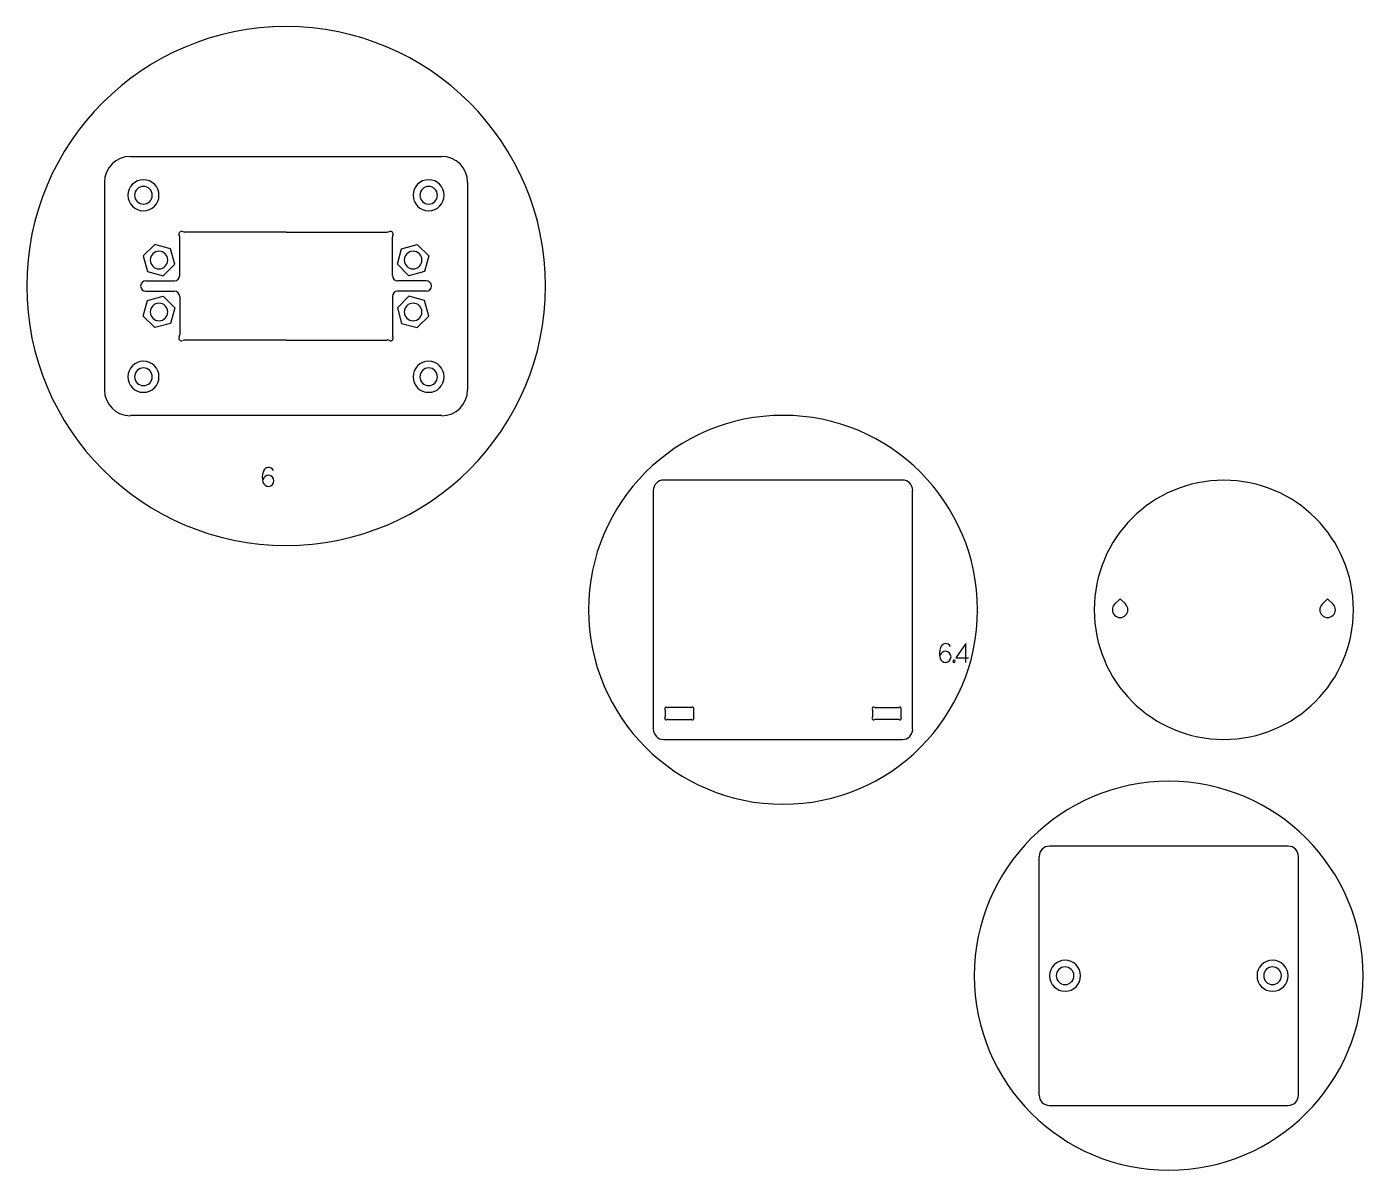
# Model space of a CAD drawing. Header units: inches. Extents: x -5.7 to 4.4, y -4.3 to 4.4.
import ezdxf

# ---------------------------------------------------------------- set-up
doc = ezdxf.new("R2010")
doc.units = ezdxf.units.IN
for name, color, linetype in [('24', 7, 'CONTINUOUS'), ('4', 7, 'CONTINUOUS'), ('6', 7, 'CONTINUOUS')]:
    doc.layers.add(name, color=color, linetype=linetype)

msp = doc.modelspace()

# ---------------------------------------------------------------- linework, layer by layer
at = {"layer": '24', "color": 24, "linetype": 'CONTINUOUS'}
for p, q in [((-4.769, 2.773), (-4.856, 2.686)), ((-4.65, 2.741), (-4.769, 2.773)), ((-4.618, 2.623), (-4.65, 2.741)), ((-2.926, 2.623), (-2.895, 2.741)), ((-2.895, 2.741), (-2.776, 2.773)), ((-2.776, 2.773), (-2.689, 2.686)), ((-4.856, 2.686), (-4.824, 2.568)), ((-2.689, 2.686), (-2.721, 2.568)), ((-4.824, 2.568), (-4.705, 2.536)), ((-4.705, 2.536), (-4.618, 2.623)), ((-2.84, 2.536), (-2.926, 2.623)), ((-2.721, 2.568), (-2.84, 2.536)), ((-4.856, 2.229), (-4.824, 2.348)), ((-4.824, 2.348), (-4.705, 2.38)), ((-4.705, 2.38), (-4.618, 2.293)), ((-2.84, 2.38), (-2.926, 2.293)), ((-2.721, 2.348), (-2.84, 2.38)), ((-2.689, 2.229), (-2.721, 2.348)), ((-4.618, 2.293), (-4.65, 2.174)), ((-2.926, 2.293), (-2.895, 2.174)), ((-4.769, 2.142), (-4.856, 2.229)), ((-4.65, 2.174), (-4.769, 2.142)), ((-2.895, 2.174), (-2.776, 2.142)), ((-2.776, 2.142), (-2.689, 2.229))]:
    msp.add_line(p, q, dxfattribs=at)
for centre, start, end in [((-4.855, 3.147), 360, 180), ((-2.69, 3.147), 360, 180), ((-4.855, 3.147), 180, 360), ((-2.69, 3.147), 180, 360), ((-4.855, 1.769), 360, 180), ((-2.69, 1.769), 360, 180), ((-4.855, 1.769), 180, 360), ((-2.69, 1.769), 180, 360), ((2.141, -2.778), 360, 180), ((3.716, -2.778), 360, 180), ((2.141, -2.778), 180, 360), ((3.716, -2.778), 180, 360)]:
    msp.add_arc(centre, 0.118, start, end, dxfattribs=at)
at = {"layer": '4', "color": 4, "linetype": 'CONTINUOUS'}
for p, q in [((-4.954, 3.442), (-2.591, 3.442)), ((-5.15, 3.245), (-5.15, 1.67)), ((-2.395, 3.245), (-2.395, 1.67)), ((-3.772, 2.867), (-4.54, 2.867)), ((-3.772, 2.867), (-3.005, 2.867)), ((-4.58, 2.537), (-4.58, 2.828)), ((-2.965, 2.537), (-2.965, 2.828)), ((-4.837, 2.497), (-4.619, 2.497)), ((-2.708, 2.497), (-2.926, 2.497)), ((-4.837, 2.418), (-4.619, 2.418)), ((-4.58, 2.379), (-4.58, 2.088)), ((-2.965, 2.379), (-2.965, 2.088)), ((-2.708, 2.418), (-2.926, 2.418)), ((-3.772, 2.048), (-4.54, 2.048)), ((-3.772, 2.048), (-3.005, 2.048)), ((-2.591, 1.474), (-4.954, 1.474)), ((0.906, 0.984), (-0.906, 0.984)), ((-0.984, -0.906), (-0.984, 0.906)), ((0.984, -0.906), (0.984, 0.906)), ((2.559, 0.084), (2.517, 0.042)), ((2.559, 0.084), (2.601, 0.042)), ((4.134, 0.084), (4.092, 0.042)), ((4.134, 0.084), (4.176, 0.042)), ((-0.895, -0.762), (-0.895, -0.813)), ((-0.7, -0.742), (-0.875, -0.742)), ((-0.68, -0.762), (-0.68, -0.813)), ((0.68, -0.762), (0.68, -0.813)), ((0.7, -0.742), (0.875, -0.742)), ((0.895, -0.762), (0.895, -0.813)), ((-0.875, -0.833), (-0.7, -0.833)), ((0.875, -0.833), (0.7, -0.833)), ((-0.906, -0.984), (0.906, -0.984)), ((3.834, -1.794), (2.023, -1.794)), ((1.944, -3.684), (1.944, -1.873)), ((3.912, -3.684), (3.912, -1.873)), ((2.023, -3.762), (3.834, -3.762))]:
    msp.add_line(p, q, dxfattribs=at)
for centre, radius, start, end in [((-4.954, 3.245), 0.197, 90, 180), ((-2.591, 3.245), 0.197, 360, 90), ((-4.855, 3.147), 0.0669, 360, 180), ((-4.855, 3.147), 0.0669, 180, 360), ((-2.69, 3.147), 0.0669, 360, 180), ((-2.69, 3.147), 0.0669, 180, 0), ((-4.566, 2.853), 0.0197, 135, 205.5288), ((-4.619, 2.828), 0.0394, 0, 25.5288), ((-4.566, 2.853), 0.0197, 64.4712, 135), ((-4.54, 2.907), 0.0394, 244.4712, 270), ((-3.005, 2.907), 0.0394, 270, 295.5288), ((-2.979, 2.853), 0.0197, 45, 115.5288), ((-2.979, 2.853), 0.0197, 334.4712, 45), ((-2.926, 2.828), 0.0394, 154.4712, 180), ((-4.737, 2.655), 0.0669, 360, 180), ((-4.737, 2.655), 0.0669, 180, 360), ((-2.808, 2.655), 0.0669, 360, 180), ((-2.808, 2.655), 0.0669, 180, 360), ((-4.619, 2.537), 0.0394, 270, 360), ((-2.926, 2.537), 0.0394, 180, 270), ((-4.837, 2.458), 0.0394, 90, 270), ((-2.708, 2.458), 0.0394, 270, 90), ((-4.619, 2.379), 0.0394, 360, 90), ((-2.926, 2.379), 0.0394, 90, 180), ((-4.737, 2.261), 0.0669, 360, 180), ((-4.737, 2.261), 0.0669, 180, 0), ((-2.808, 2.261), 0.0669, 360, 180), ((-2.808, 2.261), 0.0669, 180, 360), ((-4.566, 2.062), 0.0197, 154.4712, 225), ((-4.619, 2.088), 0.0394, 334.4712, 360), ((-4.566, 2.062), 0.0197, 225, 295.5288), ((-4.54, 2.009), 0.0394, 90, 115.5288), ((-3.005, 2.009), 0.0394, 64.4712, 90), ((-2.979, 2.062), 0.0197, 244.4712, 315), ((-2.926, 2.088), 0.0394, 180, 205.5288), ((-2.979, 2.062), 0.0197, 315, 25.5288), ((-4.855, 1.769), 0.0669, 360, 180), ((-2.69, 1.769), 0.0669, 360, 180), ((-4.855, 1.769), 0.0669, 180, 360), ((-2.69, 1.769), 0.0669, 180, 360), ((-4.954, 1.67), 0.197, 180, 270), ((-2.591, 1.67), 0.197, 270, 360), ((-0.906, 0.906), 0.0787, 90, 180), ((0.906, 0.906), 0.0787, 360, 90), ((2.559, 0), 0.0591, 135, 180), ((2.559, 0), 0.0591, 180, 360), ((2.559, 0), 0.0591, 360, 45), ((4.134, 0), 0.0591, 135, 180), ((4.134, 0), 0.0591, 180, 0), ((4.134, 0), 0.0591, 360, 45), ((-0.888, -0.749), 0.00984, 135, 205.5288), ((-0.914, -0.762), 0.0197, 360, 25.5288), ((-0.888, -0.749), 0.00984, 64.4712, 135), ((-0.875, -0.722), 0.0197, 244.4712, 270), ((-0.7, -0.722), 0.0197, 270, 295.5288), ((-0.687, -0.749), 0.00984, 45, 115.5288), ((-0.687, -0.749), 0.00984, 334.4712, 45), ((-0.66, -0.762), 0.0197, 154.4712, 180), ((0.687, -0.749), 0.00984, 135, 205.5288), ((0.66, -0.762), 0.0197, 360, 25.5288), ((0.687, -0.749), 0.00984, 64.4712, 135), ((0.7, -0.722), 0.0197, 244.4712, 270), ((0.875, -0.722), 0.0197, 270, 295.5288), ((0.888, -0.749), 0.00984, 45, 115.5288), ((0.888, -0.749), 0.00984, 334.4712, 45), ((0.914, -0.762), 0.0197, 154.4712, 180), ((-0.906, -0.906), 0.0787, 180, 270), ((-0.888, -0.826), 0.00984, 154.4712, 225), ((-0.914, -0.813), 0.0197, 334.4712, 0), ((-0.888, -0.826), 0.00984, 225, 295.5288), ((-0.875, -0.852), 0.0197, 90, 115.5288), ((-0.7, -0.852), 0.0197, 64.4712, 90), ((-0.687, -0.826), 0.00984, 244.4712, 315), ((-0.66, -0.813), 0.0197, 180, 205.5288), ((-0.687, -0.826), 0.00984, 315, 25.5288), ((0.687, -0.826), 0.00984, 154.4712, 225), ((0.66, -0.813), 0.0197, 334.4712, 0), ((0.687, -0.826), 0.00984, 225, 295.5288), ((0.7, -0.852), 0.0197, 90, 115.5288), ((0.875, -0.852), 0.0197, 64.4712, 90), ((0.888, -0.826), 0.00984, 244.4712, 315), ((0.914, -0.813), 0.0197, 180, 205.5288), ((0.888, -0.826), 0.00984, 315, 25.5288), ((0.906, -0.906), 0.0787, 270, 360), ((2.023, -1.873), 0.0787, 90, 180), ((3.834, -1.873), 0.0787, 0, 90), ((2.141, -2.778), 0.0669, 360, 180), ((3.716, -2.778), 0.0669, 360, 180), ((2.141, -2.778), 0.0669, 180, 360), ((3.716, -2.778), 0.0669, 180, 360), ((2.023, -3.684), 0.0787, 180, 270), ((3.834, -3.684), 0.0787, 270, 360)]:
    msp.add_arc(centre, radius, start, end, dxfattribs=at)
at = {"layer": '6', "color": 6, "linetype": 'CONTINUOUS'}
for p, q in [((1.387, -0.256), (1.313, -0.365)), ((1.387, -0.399), (1.387, -0.256)), ((1.313, -0.365), (1.408, -0.365))]:
    msp.add_line(p, q, dxfattribs=at)
for centre, radius, start, end in [((-3.772, 2.458), 1.969, 360, 180), ((-3.772, 2.458), 1.969, 180, 360), ((0, 0), 1.476, 360, 180), ((-3.826, 1.006), 0.127, 159.294, 196.7059), ((-3.907, 0.979), 0.0422, 86.5204, 166.5718), ((-3.905, 1.038), 0.0424, 29.3074, 162.0975), ((-3.907, 0.979), 0.0423, 273.4453, 86.5547), ((-3.907, 0.979), 0.0423, 193.734, 273.4453), ((3.346, 0), 0.984, 360, 180), ((0, 0), 1.476, 180, 360), ((3.346, 0), 0.984, 180, 360), ((1.314, -0.331), 0.127, 159.294, 196.7059), ((1.235, -0.299), 0.0424, 29.3074, 162.0975), ((1.233, -0.357), 0.0422, 86.5204, 166.5718), ((1.233, -0.357), 0.0423, 193.734, 273.4453), ((1.233, -0.357), 0.0423, 273.4453, 86.5547), ((1.298, -0.391), 0.00767, 95.9609, 180.8139), ((1.298, -0.391), 0.00814, 180, 360), ((1.299, -0.39), 0.00747, 357.8049, 85.4203), ((2.928, -2.778), 1.476, 360, 180), ((2.928, -2.778), 1.476, 180, 360)]:
    msp.add_arc(centre, radius, start, end, dxfattribs=at)

doc.saveas('drawing.dxf')
